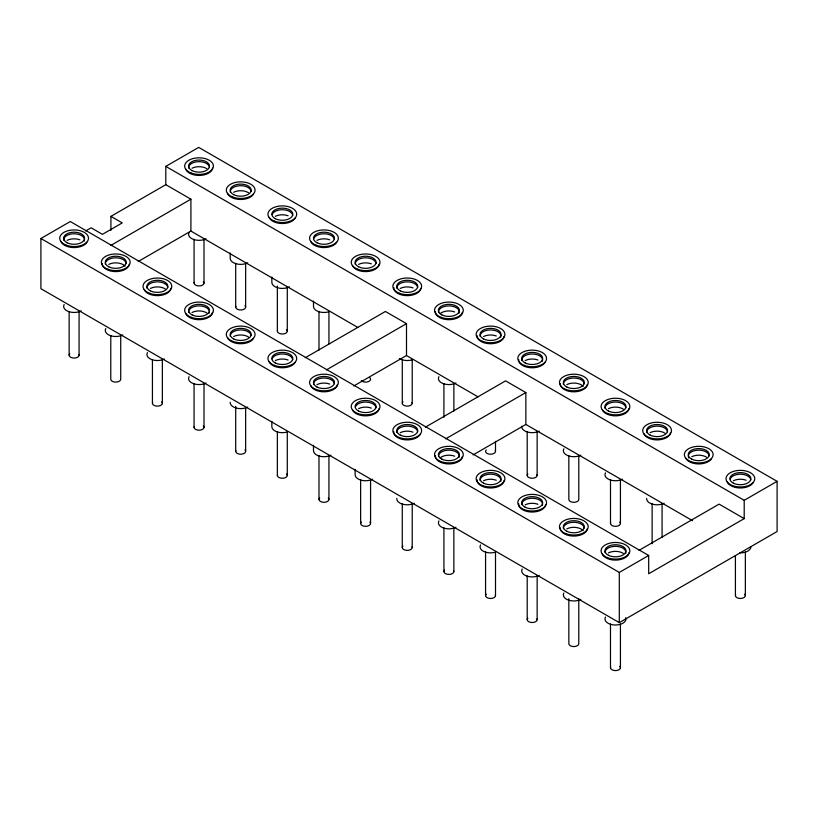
<?xml version="1.0" encoding="UTF-8"?>
<svg xmlns="http://www.w3.org/2000/svg" width="818" height="818" viewBox="0 0 818 818"><rect width="100%" height="100%" fill="white"/><g stroke="black" fill="none" stroke-linecap="round" stroke-linejoin="round"><path stroke-width="1.23" d="M165.798 166.391L198.702 147.393L777.1 481.332L777.1 531.526L619.298 622.631L40.9 288.693L40.9 238.498L70.276 221.535L648.684 555.473L648.684 573.776L744.206 518.622L744.206 500.319L165.798 166.391L165.798 184.684L110.921 216.371L110.921 230.41M85.624 230.973L91.115 227.813L102.434 234.347L122.25 222.915L110.921 216.371M110.757 245.461L190.911 199.183L190.911 231.075L357.773 327.415M138.211 261.504L190.911 231.075M305.247 357.742L385.401 311.464L406.495 323.652L406.495 355.544L478.06 396.863M326.341 369.93L406.495 323.652M353.795 385.973L406.495 355.544M425.432 427.129L505.585 380.861L525.851 392.558L525.851 424.45L692.59 520.718M445.698 438.837L525.851 392.558M473.152 454.88L525.851 424.45M638.94 550.402L719.094 504.123L744.206 518.622M40.9 238.498L619.298 572.436L648.684 555.473M744.206 500.319L777.1 481.332M165.798 184.684L190.911 199.183M745.362 551.833L745.362 595.606M735.413 555.586L735.413 595.606M662.079 503.745L662.079 537.518M652.13 503.745L652.13 543.776M620.433 479.706L620.433 523.479M620.433 623.96L620.433 667.733M619.298 572.436L619.298 622.631M610.494 479.706L610.494 523.479M610.484 623.96L610.484 667.733M578.796 455.667L578.796 499.44A4.969 2.873 0 0 1 573.817 502.313A4.969 2.873 0 0 1 568.847 499.44L568.847 455.667M578.786 598.664L578.786 643.694A4.969 2.873 0 0 1 573.817 646.568A4.969 2.873 0 0 1 568.847 643.694L568.847 598.664M537.15 431.618L537.15 475.401M537.15 575.872L537.15 619.655M527.201 431.618L527.201 475.401M527.201 575.872L527.201 619.655M495.504 441.352L495.504 451.352M495.504 551.833L495.504 595.606M485.565 551.833L485.565 595.606M453.867 383.54L453.867 411.055M453.857 527.794L453.857 571.567M443.918 383.54L443.918 417.303M443.918 527.794L443.918 571.567M412.221 359.501L412.221 403.274M412.221 503.755L412.221 547.528M402.282 359.501L402.282 403.274M402.272 503.755L402.272 547.528M370.574 479.706L370.574 523.479M360.636 479.706L360.636 523.479M355.124 469.348L355.124 474.368A10.491 6.063 0 0 0 361.055 480.166A10.491 6.063 0 0 0 372.599 479.225M328.938 311.413L328.938 343.928M328.938 455.667L328.938 499.44M318.989 311.413L318.989 350.186M318.989 455.667L318.989 499.44M313.488 301.055L313.488 306.075A10.491 6.063 0 0 0 328.703 311.822M313.488 445.299L313.488 450.329A10.491 6.063 0 0 0 319.409 456.127A10.491 6.063 0 0 0 330.963 455.176M287.292 287.374L287.292 331.147M287.292 431.628L287.292 475.401M277.353 286.116L277.353 331.147M277.353 431.628L277.353 475.401M271.842 277.005L271.842 282.036A10.491 6.063 0 0 0 277.772 287.834A10.491 6.063 0 0 0 289.316 286.883M271.842 421.26L271.842 426.28A10.491 6.063 0 0 0 287.057 432.027M245.656 263.324L245.656 307.108M245.645 407.579L245.645 451.352M235.707 263.324L235.707 307.108M235.707 406.331L235.707 451.352M230.206 252.966L230.206 257.987A10.491 6.063 0 0 0 236.136 263.785A10.491 6.063 0 0 0 247.68 262.844M204.009 239.285L204.009 283.059M204.009 383.54L204.009 427.313M194.071 239.285L194.071 283.059M194.06 383.54L194.06 427.313M162.363 359.501L162.363 403.274M152.424 359.501L152.424 403.274M120.727 335.452L120.727 379.235A4.969 2.873 0 0 1 115.747 382.098A4.969 2.873 0 0 1 110.778 379.235L110.778 335.452M79.08 311.413L79.08 355.186M69.141 311.413L69.141 355.186M253.478 338.386A13.477 7.781 0 0 1 239.93 343.724A13.477 7.781 0 0 1 227.486 337.548M628.909 552.764A13.477 7.781 0 0 1 616.475 560.085A13.477 7.781 0 0 1 602.273 553.929M86.912 242.21A13.477 7.781 0 0 1 73.364 247.557A13.477 7.781 0 0 1 60.921 241.382M587.273 528.725A13.477 7.781 0 0 1 573.07 536.056A13.477 7.781 0 0 1 560.361 527.855M462.344 456.597A13.477 7.781 0 0 1 448.141 463.929A13.477 7.781 0 0 1 435.432 455.728M503.99 480.636A13.477 7.781 0 0 1 489.788 487.978A13.477 7.781 0 0 1 477.078 479.777M420.053 434.552A13.477 7.781 0 0 1 404.746 439.767A13.477 7.781 0 0 1 393.795 431.689M295.124 362.425A13.477 7.781 0 0 1 281.576 367.763A13.477 7.781 0 0 1 269.132 361.587M545.626 504.675A13.477 7.781 0 0 1 531.424 512.017A13.477 7.781 0 0 1 518.724 503.816M337.415 384.47A13.477 7.781 0 0 1 324.981 391.791A13.477 7.781 0 0 1 310.779 385.626M379.061 408.509A13.477 7.781 0 0 1 366.617 415.841A13.477 7.781 0 0 1 352.415 409.675M170.85 288.304A13.477 7.781 0 0 1 158.406 295.625A13.477 7.781 0 0 1 144.203 289.46M212.486 312.343A13.477 7.781 0 0 1 200.052 319.664A13.477 7.781 0 0 1 185.85 313.509M730.188 478.97A10.419 6.012 0 0 1 741.169 474.205A10.419 6.012 0 0 1 750.791 479.869M753.194 482.63A13.477 7.781 0 0 1 739.636 487.968A13.477 7.781 0 0 1 727.202 481.792M188.641 167.997A10.419 6.012 0 0 1 198.457 161.657A10.419 6.012 0 0 1 209.439 167.322M688.848 458.039A10.419 6.012 0 0 1 696.813 450.248A10.419 6.012 0 0 1 709.145 455.83M711.548 458.591A13.477 7.781 0 0 1 697.999 463.929A13.477 7.781 0 0 1 685.556 457.753M646.701 432.456A10.419 6.012 0 0 1 656.527 426.117A10.419 6.012 0 0 1 667.508 431.781M670.555 432.548A13.477 7.781 0 0 1 658.122 439.879A13.477 7.781 0 0 1 643.919 433.714M544.982 362.425A13.477 7.781 0 0 1 529.675 367.64A13.477 7.781 0 0 1 518.724 359.562M521.772 360.329A10.419 6.012 0 0 1 532.958 354A10.419 6.012 0 0 1 542.375 361.229M480.135 336.29A10.419 6.012 0 0 1 491.321 329.951A10.419 6.012 0 0 1 500.728 337.18M503.99 336.382A13.477 7.781 0 0 1 489.788 343.724A13.477 7.781 0 0 1 477.078 335.523M438.489 312.241A10.419 6.012 0 0 1 449.675 305.912A10.419 6.012 0 0 1 459.092 313.141M462.344 312.343A13.477 7.781 0 0 1 448.141 319.674A13.477 7.781 0 0 1 435.442 311.474M396.853 288.202A10.419 6.012 0 0 1 406.669 281.862A10.419 6.012 0 0 1 417.65 287.537M420.708 288.304A13.477 7.781 0 0 1 406.505 295.635A13.477 7.781 0 0 1 393.795 287.435M379.061 264.255A13.477 7.781 0 0 1 366.617 271.586A13.477 7.781 0 0 1 352.415 265.421M355.206 264.163A10.419 6.012 0 0 1 365.032 257.823A10.419 6.012 0 0 1 376.014 263.488M313.764 238.549A10.419 6.012 0 0 1 324.746 233.784A10.419 6.012 0 0 1 334.368 239.449M336.771 242.21A13.477 7.781 0 0 1 323.212 247.547A13.477 7.781 0 0 1 310.779 241.382M272.128 214.51A10.419 6.012 0 0 1 283.11 209.745A10.419 6.012 0 0 1 292.721 215.41M295.124 218.171A13.477 7.781 0 0 1 281.576 223.508A13.477 7.781 0 0 1 269.132 217.332M605.054 552.671A10.419 6.012 0 0 1 616.24 546.332A10.419 6.012 0 0 1 625.658 553.561M63.712 240.124A10.419 6.012 0 0 1 74.888 233.784A10.419 6.012 0 0 1 84.305 241.013M563.418 528.622A10.419 6.012 0 0 1 573.234 522.283A10.419 6.012 0 0 1 584.216 527.958M521.772 504.583A10.419 6.012 0 0 1 532.958 498.254A10.419 6.012 0 0 1 542.375 505.483M480.125 480.544A10.419 6.012 0 0 1 491.311 474.205A10.419 6.012 0 0 1 500.728 481.434M438.489 456.495A10.419 6.012 0 0 1 449.675 450.166A10.419 6.012 0 0 1 459.092 457.395M396.842 432.456A10.419 6.012 0 0 1 406.669 426.117A10.419 6.012 0 0 1 417.65 431.781M230.277 336.29A10.419 6.012 0 0 1 240.093 329.951A10.419 6.012 0 0 1 251.085 335.615M628.919 408.509A13.477 7.781 0 0 1 616.475 415.83A13.477 7.781 0 0 1 602.273 409.675M563.418 384.368A10.419 6.012 0 0 1 573.244 378.028A10.419 6.012 0 0 1 584.226 383.703M587.273 384.47A13.477 7.781 0 0 1 573.07 391.802A13.477 7.781 0 0 1 560.371 383.601M605.064 408.417A10.419 6.012 0 0 1 614.88 402.067A10.419 6.012 0 0 1 625.862 407.742M355.411 406.853A10.419 6.012 0 0 1 366.382 402.078A10.419 6.012 0 0 1 376.004 407.742M272.118 358.765A10.419 6.012 0 0 1 283.1 354A10.419 6.012 0 0 1 292.721 359.664M188.631 312.251A10.419 6.012 0 0 1 199.817 305.912A10.419 6.012 0 0 1 209.234 313.141M146.995 288.202A10.419 6.012 0 0 1 156.811 281.862A10.419 6.012 0 0 1 167.792 287.537M313.56 384.368A10.419 6.012 0 0 1 323.386 378.028A10.419 6.012 0 0 1 334.368 383.703M212.496 168.089A13.477 7.781 0 0 1 200.052 175.42A13.477 7.781 0 0 1 185.85 169.254M129.203 264.265A13.477 7.781 0 0 1 115.001 271.596A13.477 7.781 0 0 1 102.301 263.396M253.478 194.132A13.477 7.781 0 0 1 239.93 199.469A13.477 7.781 0 0 1 227.496 193.293M105.348 264.163A10.419 6.012 0 0 1 115.174 257.823A10.419 6.012 0 0 1 126.156 263.488M230.277 192.036A10.419 6.012 0 0 1 240.103 185.696A10.419 6.012 0 0 1 251.085 191.361M203.345 281.627A4.969 2.873 0 0 1 199.684 285.911A4.969 2.873 0 0 1 194.234 282.322M192.046 168.232A10.491 6.063 0 0 1 206.862 168.713M206.034 238.805A10.491 6.063 0 0 1 193.293 239.357A10.491 6.063 0 0 1 189.07 232.394M78.906 354.45A4.969 2.873 0 0 1 73.456 358.039A4.969 2.873 0 0 1 69.806 353.754M67.107 240.359A10.491 6.063 0 0 1 79.857 239.807M81.105 310.932A10.491 6.063 0 0 1 68.364 311.484A10.491 6.063 0 0 1 64.141 304.521M412.047 546.782A4.969 2.873 0 0 1 406.597 550.371A4.969 2.873 0 0 1 402.947 546.087M400.247 432.691A10.491 6.063 0 0 1 412.988 432.139M414.245 503.264A10.491 6.063 0 0 1 402.701 504.205A10.491 6.063 0 0 1 396.771 498.407M286.627 329.705A4.969 2.873 0 0 1 282.977 333.989A4.969 2.873 0 0 1 277.517 330.4M275.329 216.32A10.491 6.063 0 0 1 288.069 215.758M161.698 401.842A4.969 2.873 0 0 1 158.038 406.117A4.969 2.873 0 0 1 152.588 402.528M150.4 288.447A10.491 6.063 0 0 1 165.216 288.918M164.387 359.01A10.491 6.063 0 0 1 151.647 359.562A10.491 6.063 0 0 1 147.424 352.609M316.965 240.359A10.491 6.063 0 0 1 329.715 239.807M440.104 313.683A10.491 6.063 0 0 1 454.634 311.934M455.892 383.049A10.491 6.063 0 0 1 443.151 383.611A10.491 6.063 0 0 1 438.918 376.648M328.274 498.009A4.969 2.873 0 0 1 323.959 502.313A4.969 2.873 0 0 1 319.654 498.009M316.965 384.613A10.491 6.063 0 0 1 329.705 384.061M495.34 450.616A4.969 2.873 0 0 1 489.89 454.205A4.969 2.873 0 0 1 486.229 449.92M483.54 336.525A10.491 6.063 0 0 1 496.281 335.973M244.991 305.666A4.969 2.873 0 0 1 241.33 309.95A4.969 2.873 0 0 1 235.881 306.361M233.682 192.271A10.491 6.063 0 0 1 248.508 192.751M566.823 384.613A10.491 6.063 0 0 1 583.183 386.393M580.821 455.176A10.491 6.063 0 0 1 568.07 455.728A10.491 6.063 0 0 1 563.847 448.775M453.693 570.821A4.969 2.873 0 0 1 448.244 574.41A4.969 2.873 0 0 1 444.583 570.136M440.104 457.937A10.491 6.063 0 0 1 454.634 456.178M455.892 527.303A10.491 6.063 0 0 1 443.141 527.866A10.491 6.063 0 0 1 438.918 520.902M566.823 528.868A10.491 6.063 0 0 1 583.183 530.647M580.811 599.43A10.491 6.063 0 0 1 568.07 599.983A10.491 6.063 0 0 1 563.847 593.019M412.057 402.528A4.969 2.873 0 0 1 406.597 406.117A4.969 2.873 0 0 1 402.947 401.832M400.258 288.437A10.491 6.063 0 0 1 412.998 287.885M411.986 359.9A10.491 6.063 0 0 1 399.429 358.529M286.627 473.959A4.969 2.873 0 0 1 282.967 478.244A4.969 2.873 0 0 1 277.517 474.655M275.318 360.574A10.491 6.063 0 0 1 288.069 360.012M369.91 522.048A4.969 2.873 0 0 1 365.605 526.352A4.969 2.873 0 0 1 361.3 522.048M358.611 408.652A10.491 6.063 0 0 1 371.352 408.1M536.976 474.655A4.969 2.873 0 0 1 531.526 478.244A4.969 2.873 0 0 1 527.876 473.959M525.176 360.564A10.491 6.063 0 0 1 537.927 360.012M539.174 431.137A10.491 6.063 0 0 1 527.63 432.078A10.491 6.063 0 0 1 521.7 426.28M536.976 618.909A4.969 2.873 0 0 1 531.526 622.498A4.969 2.873 0 0 1 527.866 618.214M525.176 504.818A10.491 6.063 0 0 1 537.917 504.266M539.174 575.391A10.491 6.063 0 0 1 526.434 575.944A10.491 6.063 0 0 1 522.201 568.98M619.768 522.048A4.969 2.873 0 0 1 616.107 526.322A4.969 2.873 0 0 1 610.657 522.743M608.469 408.652A10.491 6.063 0 0 1 623.285 409.133M622.457 479.215A10.491 6.063 0 0 1 609.717 479.777A10.491 6.063 0 0 1 605.494 472.814M203.345 425.881A4.969 2.873 0 0 1 199.684 430.166A4.969 2.873 0 0 1 194.234 426.577M192.036 312.486A10.491 6.063 0 0 1 206.862 312.967M206.034 383.049A10.491 6.063 0 0 1 193.293 383.611A10.491 6.063 0 0 1 189.06 376.648M369.91 377.793A4.969 2.873 0 0 1 368.09 381.72A4.969 2.873 0 0 1 361.3 380.667M358.611 264.398A10.491 6.063 0 0 1 371.352 263.846M244.981 449.92A4.969 2.873 0 0 1 241.33 454.205A4.969 2.873 0 0 1 235.881 450.616M233.682 336.525A10.491 6.063 0 0 1 248.498 337.006M247.68 407.098A10.491 6.063 0 0 1 236.126 408.039A10.491 6.063 0 0 1 230.195 402.241M744.697 594.175A4.969 2.873 0 0 1 741.036 598.449A4.969 2.873 0 0 1 735.587 594.86M733.388 480.779A10.491 6.063 0 0 1 746.139 480.227M750.873 547.17A10.491 6.063 0 0 1 739.809 552.876M108.753 264.398A10.491 6.063 0 0 1 125.123 266.187M122.751 334.971A10.491 6.063 0 0 1 110.011 335.523A10.491 6.063 0 0 1 105.778 328.56M691.752 456.741A10.491 6.063 0 0 1 706.568 457.211M495.33 594.87A4.969 2.873 0 0 1 489.88 598.459A4.969 2.873 0 0 1 486.229 594.175M483.53 480.779A10.491 6.063 0 0 1 496.281 480.227M495.268 552.242A10.491 6.063 0 0 1 483.694 551.424A10.491 6.063 0 0 1 480.565 544.941M619.768 666.302A4.969 2.873 0 0 1 616.107 670.576A4.969 2.873 0 0 1 610.657 666.987M608.459 552.907A10.491 6.063 0 0 1 623.285 553.377M625.729 617.713A10.491 6.063 0 0 1 614.88 625.003A10.491 6.063 0 0 1 605.484 617.069M650.105 432.691A10.491 6.063 0 0 1 664.932 433.172M664.104 503.264A10.491 6.063 0 0 1 652.56 504.205A10.491 6.063 0 0 1 646.629 498.407M192.046 170.625A10.491 6.053 0 0 0 209.306 167.353A10.491 6.053 0 0 0 195.768 160.359A10.491 6.053 0 0 0 192.046 170.625M191.167 173.058A14.376 8.303 0 0 0 213.396 166.575A14.376 8.303 0 0 0 192.557 158.702A14.376 8.303 0 0 0 191.167 173.058M67.117 242.752A10.491 6.053 0 0 0 84.377 239.48A10.491 6.053 0 0 0 70.839 232.486A10.491 6.053 0 0 0 67.117 242.752M66.238 245.185A14.376 8.303 0 0 0 88.467 238.703A14.376 8.303 0 0 0 67.618 230.829A14.376 8.303 0 0 0 66.238 245.185M400.258 435.084A10.491 6.053 0 0 0 417.517 431.812A10.491 6.053 0 0 0 403.969 424.828A10.491 6.053 0 0 0 400.258 435.084M399.378 437.528A14.376 8.303 0 0 0 421.607 431.035A14.376 8.303 0 0 0 400.759 423.162A14.376 8.303 0 0 0 399.378 437.528M275.329 218.713A10.491 6.053 0 0 0 292.588 215.431A10.491 6.053 0 0 0 279.05 208.447A10.491 6.053 0 0 0 275.329 218.713M274.449 221.146A14.376 8.303 0 0 0 296.678 214.653A14.376 8.303 0 0 0 275.84 206.79A14.376 8.303 0 0 0 274.449 221.146M150.4 290.84A10.491 6.053 0 0 0 167.659 287.558A10.491 6.053 0 0 0 154.121 280.574A10.491 6.053 0 0 0 150.4 290.84M149.52 293.273A14.376 8.303 0 0 0 171.749 286.781A14.376 8.303 0 0 0 150.911 278.918A14.376 8.303 0 0 0 149.52 293.273M316.975 242.752A10.491 6.053 0 0 0 334.235 239.48A10.491 6.053 0 0 0 320.687 232.486A10.491 6.053 0 0 0 316.975 242.752M316.096 245.185A14.376 8.303 0 0 0 338.325 238.703A14.376 8.303 0 0 0 317.476 230.829A14.376 8.303 0 0 0 316.096 245.185M441.904 314.879A10.491 6.053 0 0 0 459.154 311.607A10.491 6.053 0 0 0 445.616 304.613A10.491 6.053 0 0 0 441.904 314.879M441.025 317.312A14.376 8.303 0 0 0 463.254 310.83A14.376 8.303 0 0 0 442.405 302.957A14.376 8.303 0 0 0 441.025 317.312M316.975 387.006A10.491 6.053 0 0 0 334.225 383.734A10.491 6.053 0 0 0 320.687 376.74A10.491 6.053 0 0 0 316.975 387.006M316.096 389.44A14.376 8.303 0 0 0 338.325 382.957A14.376 8.303 0 0 0 317.476 375.084A14.376 8.303 0 0 0 316.096 389.44M483.54 338.918A10.491 6.053 0 0 0 500.8 335.646A10.491 6.053 0 0 0 487.262 328.652A10.491 6.053 0 0 0 483.54 338.918M482.661 341.351A14.376 8.303 0 0 0 504.89 334.869A14.376 8.303 0 0 0 484.051 326.995A14.376 8.303 0 0 0 482.661 341.351M233.692 194.664A10.491 6.053 0 0 0 250.942 191.392A10.491 6.053 0 0 0 237.404 184.398A10.491 6.053 0 0 0 233.692 194.664M232.813 197.097A14.376 8.303 0 0 0 255.042 190.614A14.376 8.303 0 0 0 234.193 182.741A14.376 8.303 0 0 0 232.813 197.097M566.833 387.006A10.491 6.053 0 0 0 584.083 383.724A10.491 6.053 0 0 0 570.545 376.74A10.491 6.053 0 0 0 566.833 387.006M565.954 389.44A14.376 8.303 0 0 0 588.173 382.947A14.376 8.303 0 0 0 567.334 375.084A14.376 8.303 0 0 0 565.954 389.44M441.904 459.133A10.491 6.053 0 0 0 459.154 455.851A10.491 6.053 0 0 0 445.616 448.867A10.491 6.053 0 0 0 441.904 459.133M441.014 461.567A14.376 8.303 0 0 0 463.244 455.074A14.376 8.303 0 0 0 442.405 447.211A14.376 8.303 0 0 0 441.014 461.567M566.823 531.26A10.491 6.053 0 0 0 584.083 527.978A10.491 6.053 0 0 0 570.545 520.994A10.491 6.053 0 0 0 566.823 531.26M565.944 533.694A14.376 8.303 0 0 0 588.173 527.201A14.376 8.303 0 0 0 567.334 519.338A14.376 8.303 0 0 0 565.944 533.694M400.258 290.84A10.491 6.053 0 0 0 417.517 287.558A10.491 6.053 0 0 0 403.98 280.574A10.491 6.053 0 0 0 400.258 290.84M399.378 293.273A14.376 8.303 0 0 0 421.607 286.781A14.376 8.303 0 0 0 400.769 278.907A14.376 8.303 0 0 0 399.378 293.273M275.329 362.967A10.491 6.053 0 0 0 292.588 359.685A10.491 6.053 0 0 0 279.05 352.701A10.491 6.053 0 0 0 275.329 362.967M274.449 365.401A14.376 8.303 0 0 0 296.678 358.908A14.376 8.303 0 0 0 275.83 351.045A14.376 8.303 0 0 0 274.449 365.401M358.611 411.045A10.491 6.053 0 0 0 375.871 407.773A10.491 6.053 0 0 0 362.333 400.779A10.491 6.053 0 0 0 358.611 411.045M357.732 413.479A14.376 8.303 0 0 0 379.961 406.996A14.376 8.303 0 0 0 359.122 399.123A14.376 8.303 0 0 0 357.732 413.479M525.187 362.957A10.491 6.053 0 0 0 542.446 359.685A10.491 6.053 0 0 0 528.898 352.691A10.491 6.053 0 0 0 525.187 362.957M524.307 365.39A14.376 8.303 0 0 0 546.536 358.908A14.376 8.303 0 0 0 525.688 351.034A14.376 8.303 0 0 0 524.307 365.39M525.187 507.211A10.491 6.053 0 0 0 542.436 503.939A10.491 6.053 0 0 0 528.898 496.945A10.491 6.053 0 0 0 525.187 507.211M524.307 509.645A14.376 8.303 0 0 0 546.536 503.162A14.376 8.303 0 0 0 525.688 495.289A14.376 8.303 0 0 0 524.307 509.645M608.469 411.045A10.491 6.053 0 0 0 625.729 407.773A10.491 6.053 0 0 0 612.191 400.779A10.491 6.053 0 0 0 608.469 411.045M607.59 413.479A14.376 8.303 0 0 0 629.819 406.996A14.376 8.303 0 0 0 608.981 399.123A14.376 8.303 0 0 0 607.59 413.479M192.046 314.879A10.491 6.053 0 0 0 209.306 311.607A10.491 6.053 0 0 0 195.758 304.613A10.491 6.053 0 0 0 192.046 314.879M191.167 317.312A14.376 8.303 0 0 0 213.396 310.83A14.376 8.303 0 0 0 192.547 302.957A14.376 8.303 0 0 0 191.167 317.312M358.621 266.791A10.491 6.053 0 0 0 375.871 263.519A10.491 6.053 0 0 0 362.333 256.525A10.491 6.053 0 0 0 358.621 266.791M357.742 269.224A14.376 8.303 0 0 0 379.961 262.742A14.376 8.303 0 0 0 359.122 254.868A14.376 8.303 0 0 0 357.742 269.224M233.692 338.918A10.491 6.053 0 0 0 250.942 335.646A10.491 6.053 0 0 0 237.404 328.652A10.491 6.053 0 0 0 233.692 338.918M232.803 341.351A14.376 8.303 0 0 0 255.032 334.869A14.376 8.303 0 0 0 234.193 326.995A14.376 8.303 0 0 0 232.803 341.351M733.398 483.172A10.491 6.053 0 0 0 750.658 479.9A10.491 6.053 0 0 0 737.11 472.906A10.491 6.053 0 0 0 733.398 483.172M732.519 485.606A14.376 8.303 0 0 0 754.748 479.123A14.376 8.303 0 0 0 733.899 471.25A14.376 8.303 0 0 0 732.519 485.606M108.763 266.791A10.491 6.053 0 0 0 126.013 263.519A10.491 6.053 0 0 0 112.475 256.525A10.491 6.053 0 0 0 108.763 266.791M107.884 269.224A14.376 8.303 0 0 0 130.113 262.742A14.376 8.303 0 0 0 109.264 254.868A14.376 8.303 0 0 0 107.884 269.224M691.752 459.133A10.491 6.053 0 0 0 709.012 455.851A10.491 6.053 0 0 0 695.474 448.867A10.491 6.053 0 0 0 691.752 459.133M690.873 461.567A14.376 8.303 0 0 0 713.102 455.074A14.376 8.303 0 0 0 692.263 447.211A14.376 8.303 0 0 0 690.873 461.567M483.54 483.172A10.491 6.053 0 0 0 500.8 479.9A10.491 6.053 0 0 0 487.262 472.906A10.491 6.053 0 0 0 483.54 483.172M482.661 485.606A14.376 8.303 0 0 0 504.89 479.123A14.376 8.303 0 0 0 484.041 471.25A14.376 8.303 0 0 0 482.661 485.606M608.469 555.299A10.491 6.053 0 0 0 625.729 552.027A10.491 6.053 0 0 0 612.181 545.033A10.491 6.053 0 0 0 608.469 555.299M607.59 557.733A14.376 8.303 0 0 0 629.819 551.25A14.376 8.303 0 0 0 608.97 543.377A14.376 8.303 0 0 0 607.59 557.733M650.116 435.084A10.491 6.053 0 0 0 667.365 431.812A10.491 6.053 0 0 0 653.827 424.818A10.491 6.053 0 0 0 650.116 435.084M649.236 437.518A14.376 8.303 0 0 0 671.466 431.035A14.376 8.303 0 0 0 650.617 423.162A14.376 8.303 0 0 0 649.236 437.518"/></g></svg>
